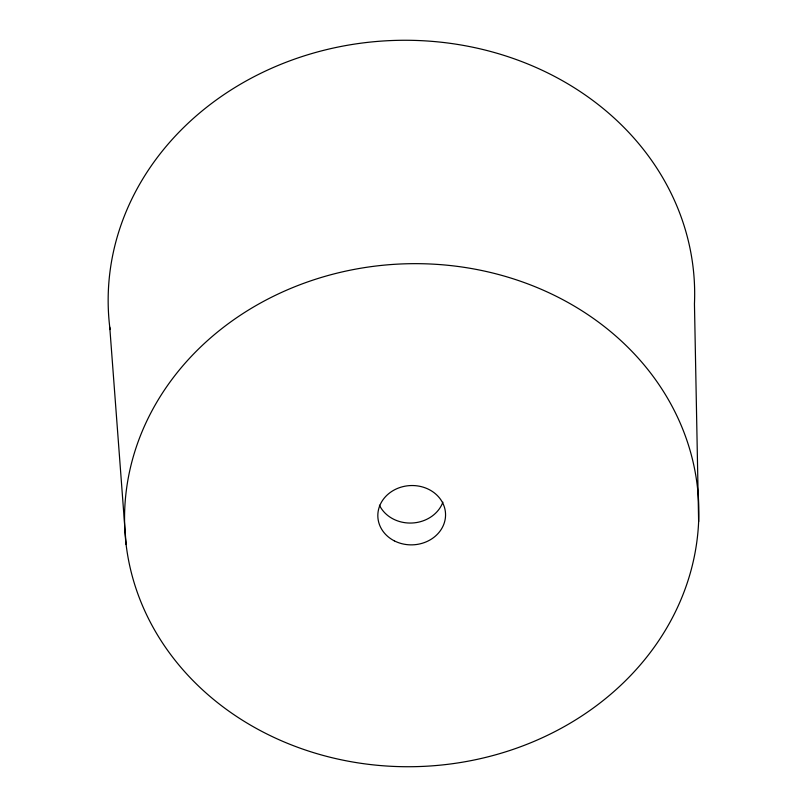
<?xml version="1.0" encoding="UTF-8"?>
<svg xmlns="http://www.w3.org/2000/svg" width="807" height="807" viewBox="0 0 807 807"><rect width="100%" height="100%" fill="white"/><g stroke="black" fill="none" stroke-linecap="round" stroke-linejoin="round"><path stroke-width="1.21" d="M109.752 327.128L126.114 544.554M698.63 521.695A287.221 251.451 -2.7 0 0 277.769 294.182A287.221 251.451 -2.7 0 0 258.684 729.71A287.221 251.451 -2.7 0 0 698.63 521.695L694.454 303.785A293.334 256.808 -2.7 0 0 390.336 40.592A293.334 256.808 -2.7 0 0 110.055 329.549M442.882 502.186A33.874 29.657 -2.7 0 1 412.074 523.017A33.874 29.657 -2.7 0 1 379.431 505.202M394.33 540.861A33.874 29.657 -2.7 0 0 445.555 515.259A33.874 29.657 -2.7 0 0 395.188 489.476A33.874 29.657 -2.7 0 0 394.33 540.861"/></g></svg>
